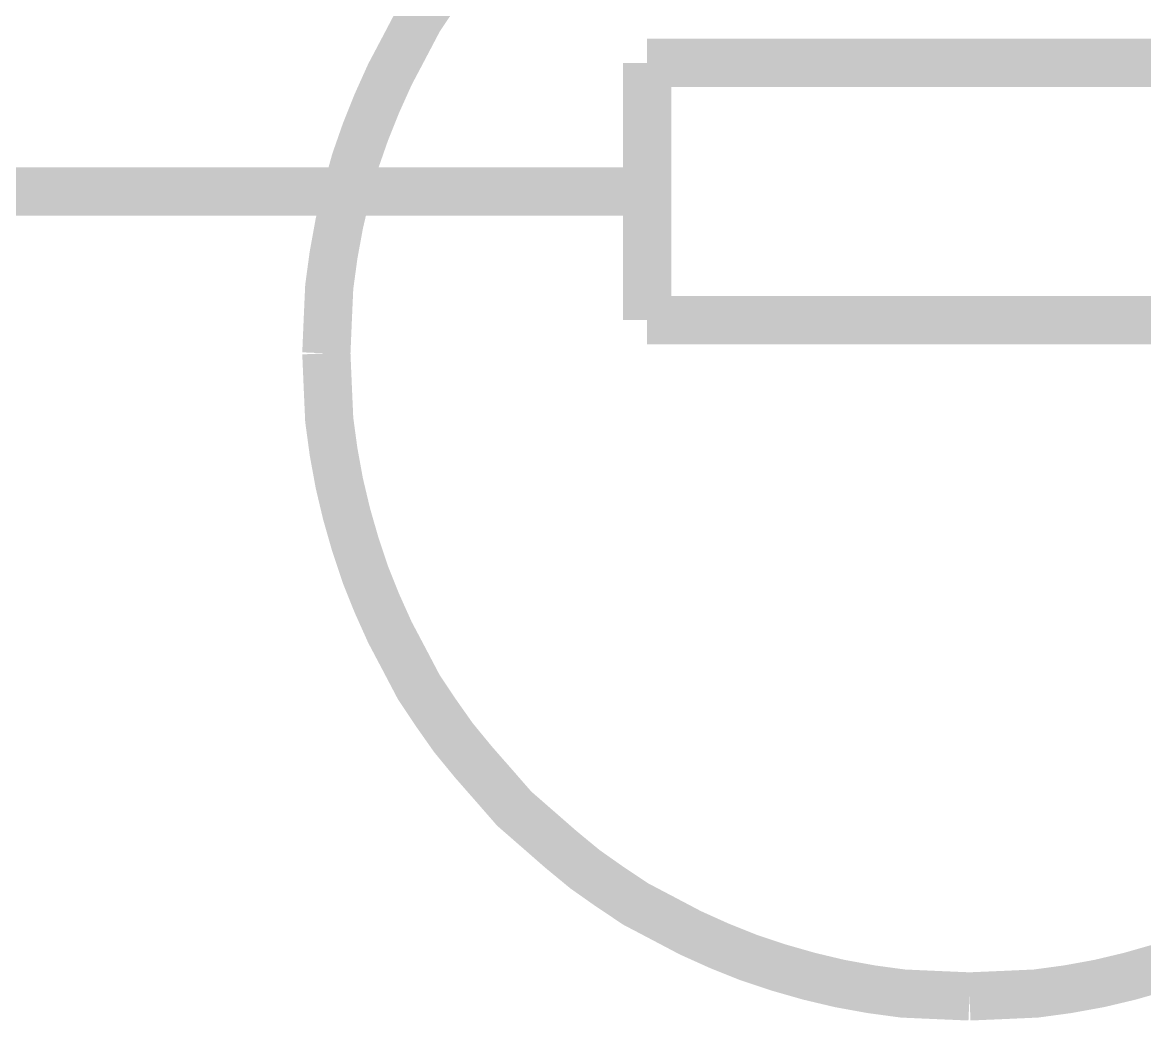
# Model space of a CAD drawing. Header units: inches. Extents: x 0 to 841, y 0 to 594.
# Drawn here: x 130.32 to 147.75, y 179.61 to 195.12 of the extents above; entities that cross this region are included whole.
import ezdxf

# ---------------------------------------------------------------- set-up
doc = ezdxf.new("R2010")
doc.units = ezdxf.units.IN
doc.layers.add('Sheet', color=255, linetype='Continuous')

msp = doc.modelspace()

# ---------------------------------------------------------------- linework, layer by layer
at = {"layer": 'Sheet'}
for points in [[(135.039, 189.982, 0.749, 0.749, 0), (135.061, 190.499, 0.749, 0.749, 0), (135.084, 191.015, 0.749, 0.749, 0), (135.151, 191.509, 0.749, 0.749, 0), (135.241, 192.003, 0.749, 0.749, 0), (135.353, 192.475, 0.749, 0.749, 0), (135.488, 192.969, 0.749, 0.749, 0), (135.645, 193.418, 0.749, 0.749, 0), (135.825, 193.868, 0.749, 0.749, 0), (136.027, 194.317, 0.749, 0.749, 0), (136.252, 194.743, 0.749, 0.749, 0), (136.476, 195.17, 0.749, 0.749, 0), (136.746, 195.574, 0.749, 0.749, 0)], [(136.746, 195.574, 0.749, 0.749, 0), (136.476, 195.17, 0.749, 0.749, 0), (136.252, 194.743, 0.749, 0.749, 0), (136.027, 194.317, 0.749, 0.749, 0), (135.825, 193.868, 0.749, 0.749, 0), (135.645, 193.418, 0.749, 0.749, 0), (135.488, 192.969, 0.749, 0.749, 0), (135.353, 192.475, 0.749, 0.749, 0), (135.241, 192.003, 0.749, 0.749, 0), (135.151, 191.509, 0.749, 0.749, 0), (135.084, 191.015, 0.749, 0.749, 0), (135.061, 190.499, 0.749, 0.749, 0), (135.039, 189.982, 0.749, 0.749, 0)], [(150.018, 194.496, 0.749, 0.749, 0), (140.024, 194.496, 0.749, 0.749, 0)], [(140.024, 194.496, 0.749, 0.749, 0), (140.024, 190.499, 0.749, 0.749, 0)], [(135.039, 192.498, 0.749, 0.749, 0), (127.538, 192.498, 0.749, 0.749, 0)], [(140.024, 192.498, 0.749, 0.749, 0), (135.039, 192.498, 0.749, 0.749, 0)], [(140.024, 192.498, 0.3, 0.3, 0), (135.039, 192.498, 0.3, 0.3, 0)], [(140.024, 190.499, 0.749, 0.749, 0), (150.018, 190.499, 0.749, 0.749, 0)], [(145.033, 179.988, 0.749, 0.749, 0), (144.516, 180.01, 0.749, 0.749, 0), (143.999, 180.033, 0.749, 0.749, 0), (143.505, 180.1, 0.749, 0.749, 0), (143.011, 180.19, 0.749, 0.749, 0), (142.54, 180.302, 0.749, 0.749, 0), (142.068, 180.437, 0.749, 0.749, 0), (141.596, 180.594, 0.749, 0.749, 0), (141.147, 180.774, 0.749, 0.749, 0), (140.698, 180.976, 0.749, 0.749, 0), (140.271, 181.201, 0.749, 0.749, 0), (139.845, 181.425, 0.749, 0.749, 0), (139.441, 181.695, 0.749, 0.749, 0), (139.059, 181.964, 0.749, 0.749, 0), (138.677, 182.279, 0.749, 0.749, 0), (138.318, 182.593, 0.749, 0.749, 0), (137.958, 182.907, 0.749, 0.749, 0), (137.644, 183.267, 0.749, 0.749, 0), (137.329, 183.626, 0.749, 0.749, 0), (137.015, 184.008, 0.749, 0.749, 0), (136.746, 184.39, 0.749, 0.749, 0), (136.476, 184.794, 0.749, 0.749, 0), (136.252, 185.221, 0.749, 0.749, 0), (136.027, 185.647, 0.749, 0.749, 0), (135.825, 186.097, 0.749, 0.749, 0), (135.645, 186.546, 0.749, 0.749, 0), (135.488, 187.017, 0.749, 0.749, 0), (135.353, 187.489, 0.749, 0.749, 0), (135.241, 187.961, 0.749, 0.749, 0), (135.151, 188.455, 0.749, 0.749, 0), (135.084, 188.949, 0.749, 0.749, 0), (135.061, 189.466, 0.749, 0.749, 0), (135.039, 189.982, 0.749, 0.749, 0)], [(135.039, 189.982, 0.749, 0.749, 0), (135.039, 189.982, 0.749, 0.749, 0)], [(135.039, 189.982, 0.749, 0.749, 0), (135.061, 189.466, 0.749, 0.749, 0), (135.084, 188.949, 0.749, 0.749, 0), (135.151, 188.455, 0.749, 0.749, 0), (135.241, 187.961, 0.749, 0.749, 0), (135.353, 187.489, 0.749, 0.749, 0), (135.488, 187.017, 0.749, 0.749, 0), (135.645, 186.546, 0.749, 0.749, 0), (135.825, 186.097, 0.749, 0.749, 0), (136.027, 185.647, 0.749, 0.749, 0), (136.252, 185.221, 0.749, 0.749, 0), (136.476, 184.794, 0.749, 0.749, 0), (136.746, 184.39, 0.749, 0.749, 0), (137.015, 184.008, 0.749, 0.749, 0), (137.329, 183.626, 0.749, 0.749, 0), (137.644, 183.267, 0.749, 0.749, 0), (137.958, 182.907, 0.749, 0.749, 0), (138.318, 182.593, 0.749, 0.749, 0), (138.677, 182.279, 0.749, 0.749, 0), (139.059, 181.964, 0.749, 0.749, 0), (139.441, 181.695, 0.749, 0.749, 0), (139.845, 181.425, 0.749, 0.749, 0), (140.271, 181.201, 0.749, 0.749, 0), (140.698, 180.976, 0.749, 0.749, 0), (141.147, 180.774, 0.749, 0.749, 0), (141.596, 180.594, 0.749, 0.749, 0), (142.068, 180.437, 0.749, 0.749, 0), (142.54, 180.302, 0.749, 0.749, 0), (143.011, 180.19, 0.749, 0.749, 0), (143.505, 180.1, 0.749, 0.749, 0), (143.999, 180.033, 0.749, 0.749, 0), (144.516, 180.01, 0.749, 0.749, 0), (145.033, 179.988, 0.749, 0.749, 0)], [(148.469, 180.594, 0.749, 0.749, 0), (147.997, 180.437, 0.749, 0.749, 0), (147.525, 180.302, 0.749, 0.749, 0), (147.054, 180.19, 0.749, 0.749, 0), (146.56, 180.1, 0.749, 0.749, 0), (146.066, 180.033, 0.749, 0.749, 0), (145.549, 180.01, 0.749, 0.749, 0), (145.033, 179.988, 0.749, 0.749, 0)], [(145.033, 179.988, 0.749, 0.749, 0), (145.549, 180.01, 0.749, 0.749, 0), (146.066, 180.033, 0.749, 0.749, 0), (146.56, 180.1, 0.749, 0.749, 0), (147.054, 180.19, 0.749, 0.749, 0), (147.525, 180.302, 0.749, 0.749, 0), (147.997, 180.437, 0.749, 0.749, 0), (148.469, 180.594, 0.749, 0.749, 0)], [(145.033, 179.988, 0.749, 0.749, 0), (145.033, 179.988, 0.749, 0.749, 0)]]:
    msp.add_lwpolyline(points, format="xyseb", dxfattribs=at)

doc.saveas('drawing.dxf')
